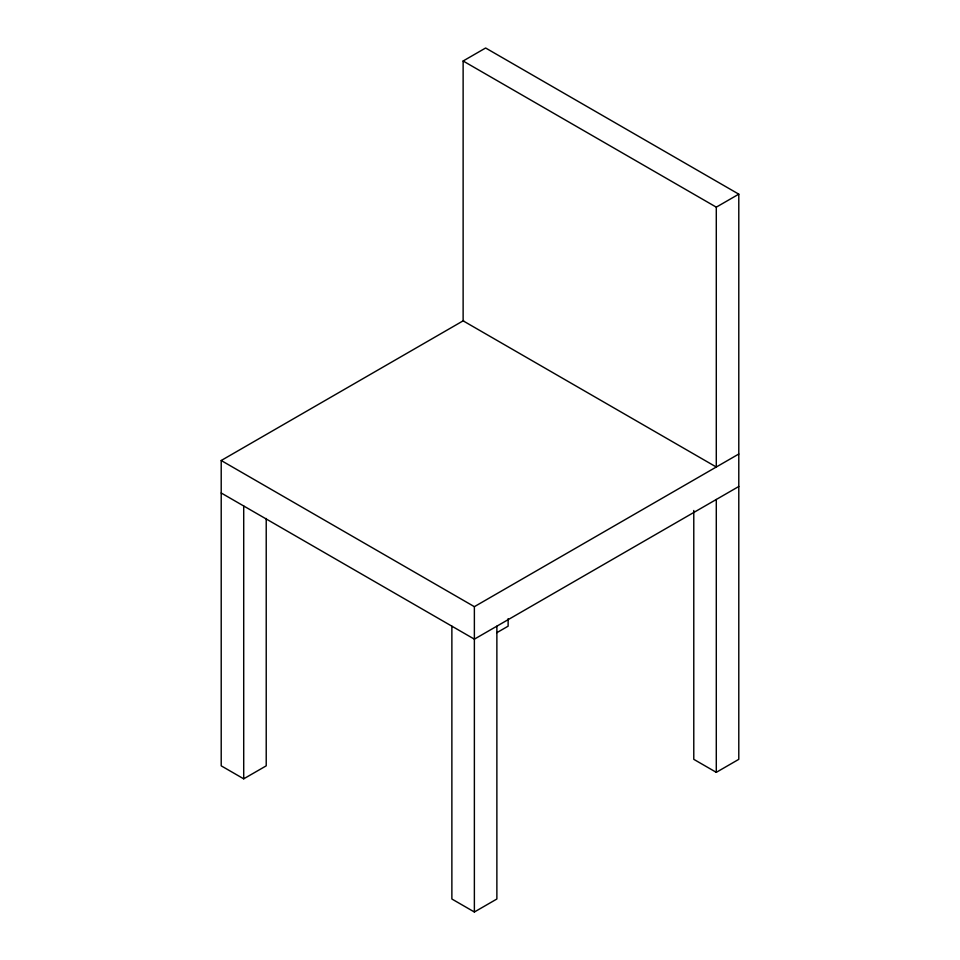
<?xml version="1.0" encoding="UTF-8"?>
<svg xmlns="http://www.w3.org/2000/svg" width="960" height="960" viewBox="0 0 960 960"><rect width="100%" height="100%" fill="white"/><g stroke="black" fill="none" stroke-linecap="round" stroke-linejoin="round"><path stroke-width="1.44" d="M463.128 60.996L716.292 207.156L716.292 467.004L463.128 320.844L463.128 60.996L485.628 48L738.792 194.16L738.792 759.336L716.292 772.332L693.78 759.336L693.78 510.48M266.22 518.472L266.22 765.84L243.708 778.824L221.208 765.84L221.208 460.512L463.596 320.568M716.292 207.156L738.792 194.16M221.208 460.512L474.372 606.672L738.792 454.02M738.792 486.492L474.372 639.156L221.208 492.996M496.872 632.664L508.128 626.172L508.128 618.672M451.872 626.16L451.872 899.004L474.372 912L496.872 899.004L496.872 626.16M716.292 499.488L716.292 772.332M474.372 606.672L474.372 912M243.708 505.98L243.708 778.824"/></g></svg>
